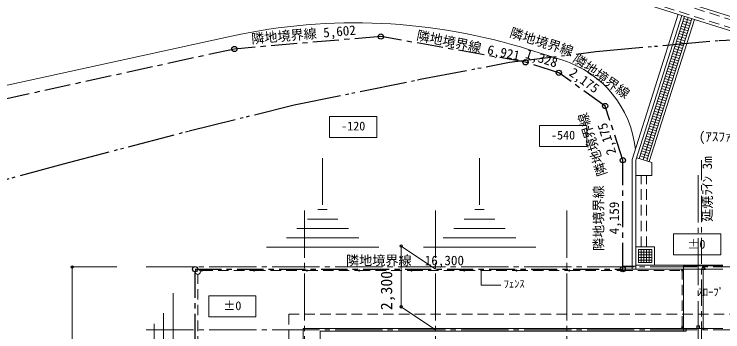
# Model space of a CAD drawing. Units: millimetres, scale not verified. Extents: x -56617 to 56645, y -39182 to 40051.
# Drawn here: x -927 to 26079, y -5188 to 6937 of the extents above; entities that cross this region are included whole.
import ezdxf
from ezdxf.enums import TextEntityAlignment as Align

# ---------------------------------------------------------------- set-up
doc = ezdxf.new("R2010")
doc.units = ezdxf.units.MM
doc.header["$LTSCALE"] = 200
doc.header["$PDMODE"] = 32
doc.header["$PDSIZE"] = 100
for name, pattern in [('CHAIN1', [8, 5, -1, 1, -1]), ('CHAIN2', [12, 9, -1, 1, -1]), ('DASHED2', [3, 2, -1]), ('DOUBLE_CHAIN2', [12.8, 9, -1, 0.6, -0.6, 0.6, -1])]:
    doc.linetypes.add(name, pattern=pattern)
for name, color, linetype, lineweight in [('0-2_仕上', 4, 'Continuous', 9), ('0-3_建具', 7, 'Continuous', 18), ('2-E_2-Eﾚｲﾔ', 4, 'Continuous', 9), ('3-0_通り芯', 7, 'CHAIN2', 18), ('3-2_仕上', 4, 'Continuous', 9), ('3-3_建具', 7, 'Continuous', 18), ('3-4_その他1', 4, 'Continuous', 18), ('3-5_その他2', 6, 'DOUBLE_CHAIN2', 25), ('3-6_その他3', 6, 'CHAIN1', 25), ('3-C_ハッチ4', 3, 'CHAIN1', 18), ('3-F_太線', 3, 'Continuous', 18)]:
    doc.layers.add(name, color=color, linetype=linetype, lineweight=lineweight)
doc.layers.add('3-8_寸法文字', color=7, linetype='Continuous')
doc.layers.add('3-9_ハッチ1', color=7, linetype='Continuous')
doc.styles.add('ＭＳ ゴシック', font='')
doc.styles.get('ＭＳ ゴシック').set_extended_font_data('MS Gothic')

msp = doc.modelspace()

# ---------------------------------------------------------------- linework, layer by layer
at = {"layer": '0-2_仕上'}
for p, q in [((22269.5, -2676.1), (22769.5, -2676.1)), ((22269.5, -2796.1), (22619.5, -2796.1))]:
    msp.add_line(p, q, dxfattribs=at)
at = {"layer": '0-3_建具', "linetype": 'DASHED2'}
for p, q in [((10697.5, 11693.9), (42616.1, 1580.9)), ((10681.9, 11384.2), (42239.5, 1385.6))]:
    msp.add_line(p, q, dxfattribs=at)
at = {"layer": '0-3_建具'}
for p, q in [((10703.3, 11807.5), (42754.2, 1652.6)), ((19617.7, 8437.6), (42101.4, 1313.9)), ((22619.5, 1386.6), (24375.8, 6930.1)), ((22769.5, 1363.4), (24518.8, 6884.7)), ((7357.1, 6095.2), (-19386.1, 234.3)), ((18711.6, 5577.7), (19977.6, 5176.6)), ((22619.5, 1386.6), (22619.5, -2796.1)), ((22769.5, 1363.4), (22769.5, -2796.1)), ((22769.5, -2646.1), (26084.2, -2646.1)), ((22619.5, -2796.1), (26084.2, -2796.1))]:
    msp.add_line(p, q, dxfattribs=at)
for centre, radius, start, end in [((12066.7, -15394.8), 22000, 72.41988, 102.36122), ((18769.5, 1363.4), 4000, 6.10092, 72.41988)]:
    msp.add_arc(centre, radius, start, end, dxfattribs=at)
at = {"layer": '2-E_2-Eﾚｲﾔ'}
for p, q in [((10827.7, -346.6), (10827.7, 1437.8)), ((16807, -346.6), (16807, 1437.8)), ((11006.1, -525), (10649.2, -525)), ((16985.4, -525), (16628.6, -525)), ((11407.6, -881.9), (10247.7, -881.9)), ((17386.9, -881.9), (16227.1, -881.9)), ((11809.1, -1238.7), (9846.3, -1238.7)), ((17788.4, -1238.7), (15825.6, -1238.7)), ((12210.5, -1595.6), (9444.8, -1595.6)), ((18189.9, -1595.6), (15424.1, -1595.6)), ((12968.9, -1952.5), (8686.4, -1952.5)), ((18948.2, -1952.5), (14665.8, -1952.5)), ((5125.9, -3717.3), (5125.9, -7999.8)), ((4769, -4475.7), (4769, -7241.4)), ((4412.1, -4877.1), (4412.1, -6839.9))]:
    msp.add_line(p, q, dxfattribs=at)
at = {"layer": '3-0_通り芯'}
for p, q in [((25134.2, 787.2), (25134.2, -20212.8)), ((10134.2, -559), (10134.2, -20212.8)), ((15134.2, -559), (15134.2, -20212.8)), ((20134.2, -559), (20134.2, -20212.8)), ((4105.6, -2712.8), (42481.6, -2712.8)), ((4105.6, -5112.8), (42481.6, -5112.8))]:
    msp.add_line(p, q, dxfattribs=at)
at = {"layer": '3-2_仕上'}
for p, q in [((22895, 1428.5), (24614.1, 6854.5)), ((23038, 1383.2), (24757.1, 6809.2)), ((23181, 1337.9), (24900.1, 6763.9)), ((24586.4, 6767), (24872.4, 6676.4)), ((23276.3, 1307.7), (24995.5, 6733.7)), ((24526, 6576.3), (24812, 6485.7)), ((24556.2, 6671.7), (24842.2, 6581)), ((24435.4, 6290.3), (24721.4, 6199.7)), ((24465.6, 6385.7), (24751.6, 6295.1)), ((24495.8, 6481), (24781.8, 6390.4)), ((24344.8, 6004.4), (24630.8, 5913.7)), ((24375, 6099.7), (24661, 6009.1)), ((24405.2, 6195), (24691.2, 6104.4)), ((24254.2, 5718.4), (24540.2, 5627.8)), ((24284.4, 5813.7), (24570.4, 5723.1)), ((24314.6, 5909), (24600.6, 5818.4)), ((24163.5, 5432.4), (24449.5, 5341.8)), ((24193.8, 5527.7), (24479.7, 5437.1)), ((24224, 5623), (24509.9, 5532.4)), ((24072.9, 5146.4), (24358.9, 5055.8)), ((24103.1, 5241.7), (24389.1, 5151.1)), ((24133.3, 5337), (24419.3, 5246.4)), ((24012.5, 4955.7), (24298.5, 4865.1)), ((24042.7, 5051.1), (24328.7, 4960.4)), ((23921.9, 4669.7), (24207.9, 4579.1)), ((23952.1, 4765.1), (24238.1, 4674.5)), ((23982.3, 4860.4), (24268.3, 4769.8)), ((23831.3, 4383.8), (24117.3, 4293.1)), ((23861.5, 4479.1), (24147.5, 4388.5)), ((23891.7, 4574.4), (24177.7, 4483.8)), ((23740.7, 4097.8), (24026.7, 4007.2)), ((23770.9, 4193.1), (24056.9, 4102.5)), ((23801.1, 4288.4), (24087.1, 4197.8)), ((23650.1, 3811.8), (23936.1, 3721.2)), ((23680.3, 3907.1), (23966.3, 3816.5)), ((23710.5, 4002.4), (23996.5, 3911.8)), ((23559.5, 3525.8), (23845.5, 3435.2)), ((23589.7, 3621.1), (23875.7, 3530.5)), ((23619.9, 3716.4), (23905.9, 3625.8)), ((23499.1, 3335.1), (23785.1, 3244.5)), ((23529.3, 3430.5), (23815.3, 3339.8)), ((23408.5, 3049.1), (23694.4, 2958.5)), ((23438.7, 3144.5), (23724.6, 3053.9)), ((23468.9, 3239.8), (23754.8, 3149.2)), ((23317.8, 2763.1), (23603.8, 2672.5)), ((23348, 2858.5), (23634, 2767.9)), ((23378.2, 2953.8), (23664.2, 2863.2)), ((23227.2, 2477.2), (23513.2, 2386.5)), ((23257.4, 2572.5), (23543.4, 2481.9)), ((23287.6, 2667.8), (23573.6, 2577.2)), ((23136.6, 2191.2), (23422.6, 2100.6)), ((23166.8, 2286.5), (23452.8, 2195.9)), ((23197, 2381.8), (23483, 2291.2)), ((23046, 1905.2), (23332, 1814.6)), ((23076.2, 2000.5), (23362.2, 1909.9)), ((23106.4, 2095.8), (23392.4, 2005.2)), ((22985.6, 1714.5), (23271.6, 1623.9)), ((23015.8, 1809.9), (23301.8, 1719.2)), ((22799.7, 1458.7), (23369.5, 1278.2)), ((22925.2, 1523.9), (23211.2, 1433.3)), ((22955.4, 1619.2), (23241.4, 1528.6)), ((23369.5, 1278.2), (23369.5, 778.2)), ((23369.5, 778.2), (22769.5, 778.2)), ((22869.5, -2046.1), (22869.5, -2546.1)), ((23369.5, -2046.1), (22869.5, -2046.1)), ((23369.5, -2146.1), (22869.5, -2146.1)), ((22969.5, -2046.1), (22969.5, -2546.1)), ((23069.5, -2046.1), (23069.5, -2546.1)), ((23169.5, -2046.1), (23169.5, -2546.1)), ((23269.5, -2046.1), (23269.5, -2546.1)), ((23369.5, -2546.1), (23369.5, -2046.1)), ((23369.5, -2246.1), (22869.5, -2246.1)), ((23369.5, -2346.1), (22869.5, -2346.1)), ((23369.5, -2446.1), (22869.5, -2446.1)), ((22869.5, -2546.1), (23369.5, -2546.1))]:
    msp.add_line(p, q, dxfattribs=at)
at = {"layer": '3-2_仕上', "linetype": 'DASHED2'}
for p, q in [((22969.5, -1946.1), (22969.5, 778.2)), ((23169.5, -1946.1), (23169.5, 778.2))]:
    msp.add_line(p, q, dxfattribs=at)
at = {"layer": '3-2_仕上'}
msp.add_lwpolyline([(22769.5, -2646.1), (23469.5, -2646.1), (23469.5, -1946.1), (22769.5, -1946.1)], close=True, dxfattribs=at)
at = {"layer": '3-3_建具'}
for p, q in [((26084.2, -2662.8), (24584.2, -2662.8)), ((24584.2, -5062.8), (24584.2, -2662.8)), ((25334.2, -2662.8), (25252.5, -2804.3)), ((25334.2, -2662.8), (25334.2, -5062.8)), ((25334.2, -2662.8), (25415.9, -2804.3)), ((16867.6, -2846.1), (16867.6, -3408.5)), ((25252.5, -2804.3), (25415.9, -2804.3)), ((16867.6, -3408.5), (17613.6, -3408.5)), ((22722.1, -5062.8), (24584.2, -5062.8)), ((24684.2, -5062.8), (26084.2, -5062.8)), ((10734.2, -5462.8), (10734.2, -5162.8)), ((10734.2, -5162.8), (24584.2, -5162.8))]:
    msp.add_line(p, q, dxfattribs=at)
at = {"layer": '3-3_建具', "linetype": 'DASHED2'}
for p, q in [((6244.5, -2846.1), (8194.5, -2846.1)), ((8244.5, -2846.1), (10194.5, -2846.1)), ((10244.5, -2846.1), (12194.5, -2846.1)), ((12244.5, -2846.1), (14194.5, -2846.1)), ((14244.5, -2846.1), (16194.5, -2846.1)), ((16244.5, -2846.1), (18194.5, -2846.1)), ((18244.5, -2846.1), (20194.5, -2846.1)), ((20244.5, -2846.1), (22194.5, -2846.1)), ((22244.5, -2846.1), (24509.2, -2846.1)), ((24534.2, -4987.8), (24534.2, -2871.1)), ((6068.3, -16555.8), (6068.3, -2996.1)), ((9534.2, -4512.8), (29034.2, -4512.8)), ((9534.2, -4512.8), (9534.2, -6712.8))]:
    msp.add_line(p, q, dxfattribs=at)
at = {"layer": '3-3_建具', "color": 3}
for p, q in [((24584.2, -5062.8), (24684.2, -5062.8)), ((24684.2, -5162.8), (24684.2, -5062.8)), ((25084.2, -4962.8), (25184.2, -4962.8)), ((25184.2, -5062.8), (25184.2, -4962.8))]:
    msp.add_line(p, q, dxfattribs=at)
at = {"layer": '3-3_建具'}
msp.add_lwpolyline([(10084.2, -5462.8), (10084.2, -5062.8), (22722.1, -5062.8)], dxfattribs=at)
at = {"layer": '3-3_建具', "color": 3}
for points in [[(24684.2, -5162.8), (24584.2, -5162.8), (24584.2, -5062.8)], [(25184.2, -5062.8), (25084.2, -5062.8), (25084.2, -4962.8)]]:
    msp.add_lwpolyline(points, dxfattribs=at)
at = {"layer": '3-3_建具'}
msp.add_circle((25334.2, -5062.8), 30, dxfattribs=at)
at = {"layer": '3-4_その他1', "color": 7}
for points in [[(11094.8, 2227.8), (12894.8, 2227.8), (12894.8, 3027.8), (11094.8, 3027.8)], [(19092.6, 1881.3), (20892.6, 1881.3), (20892.6, 2681.3), (19092.6, 2681.3)], [(24203.7, -2253.6), (26003.7, -2253.6), (26003.7, -1453.6), (24203.7, -1453.6)], [(6487.3, -4619.4), (8287.3, -4619.4), (8287.3, -3819.4), (6487.3, -3819.4)]]:
    msp.add_lwpolyline(points, close=True, dxfattribs=at)
at = {"layer": '3-4_その他1', "lineweight": 9}
msp.add_circle((24534.2, -2846.1), 25, dxfattribs=at)
at = {"layer": '3-5_その他2'}
for p, q in [((25940.1, 5932.2), (28963.1, 6052)), ((21243.6, 5509.9), (25940.1, 5932.2)), ((9744.7, 3475.4), (14547.4, 4449.8)), ((5746.9, 2484.9), (9744.7, 3475.4)), ((956.4, 1229.7), (5746.9, 2484.9)), ((-5629.1, -576.2), (956.4, 1229.7))]:
    msp.add_line(p, q, dxfattribs=at)
msp.add_lwpolyline([(14547.4, 4449.8), (17947.1, 5098.3), (21243.6, 5509.9)], dxfattribs=at)
at = {"layer": '3-6_その他3'}
for p, q in [((13045.5, 6082.9), (7464.1, 5606.8)), ((18560.5, 5101.1), (13045.5, 6082.9)), ((7464.1, 5606.8), (-19279.1, -254.1)), ((19826.6, 4699.9), (18560.5, 5101.1)), ((21593.5, 3431), (19826.6, 4699.9)), ((22269.5, 1363.4), (21593.5, 3431)), ((22269.5, -2796.1), (22269.5, 1363.4)), ((5969.5, -2796.1), (22269.5, -2796.1)), ((5969.5, -16696.1), (5969.5, -2796.1))]:
    msp.add_line(p, q, dxfattribs=at)
at = {"layer": '3-6_その他3', "linetype": 'Continuous'}
for centre in [(13045.5, 6082.9), (7464.1, 5606.8), (18560.5, 5101.1), (19826.6, 4699.9), (21593.5, 3431), (22269.5, 1363.4), (5969.5, -2796.1), (22269.5, -2796.1)]:
    msp.add_circle(centre, 100, dxfattribs=at)
at = {"layer": '3-C_ハッチ4'}
msp.add_line((25269.5, -5796.1), (25269.5, 1363.4), dxfattribs=at)
at = {"layer": '3-F_太線'}
for p, q in [((13818.4, -1911.9), (13818.4, -4128.6)), ((13818.4, -1911.9), (15134.2, -2796.1)), ((13818.4, -1911.9), (15134.2, -2796.1)), ((13818.4, -1911.9), (13818.4, -4228.6)), ((1279.3, -16712.8), (1279.3, -2712.8)), ((1279.3, -2712.8), (2979.4, -2712.8)), ((13818.4, -4228.6), (15134.2, -5112.8))]:
    msp.add_line(p, q, dxfattribs=at)
at = {"layer": '3-F_太線', "color": 4, "lineweight": 9}
for centre, radius in [((6069.5, -2896.1), 100), ((6219.5, -2846.1), 25), ((8219.5, -2846.1), 25), ((10219.5, -2846.1), 25), ((12219.5, -2846.1), 25), ((14219.5, -2846.1), 25), ((16219.5, -2846.1), 25), ((18219.5, -2846.1), 25), ((20219.5, -2846.1), 25), ((22219.5, -2846.1), 25), ((24534.2, -2846.1), 25), ((24534.2, -5012.8), 25)]:
    msp.add_circle(centre, radius, dxfattribs=at)
at = {"layer": '3-F_太線'}
for p in [(13818.4, -1911.9), (13818.4, -1911.9), (1279.3, -2712.8), (13818.4, -4228.6)]:
    msp.add_point(p, dxfattribs=at)

# ---------------------------------------------------------------- texts
at = {"layer": '3-4_その他1', "style": 'ＭＳ ゴシック'}
for s, p in [('-120', (11534.8, 2397.8)), ('-540', (19532.6, 2051.3)), ('±0', (24727.4, -2111.9)), ('±0', (7042.1, -4461.4))]:
    msp.add_text(s, height=337.2, dxfattribs=at).set_placement(p, align=Align.BOTTOM_LEFT)
at = {"layer": '3-8_寸法文字', "style": 'ＭＳ ゴシック'}
msp.add_text('(ｱｽﾌｧﾙﾄ舗装)', height=366.6, dxfattribs=at).set_placement((25162, 1970.5), align=Align.BOTTOM_LEFT)
at = {"layer": '3-9_ハッチ1', "color": 3, "style": 'ＭＳ ゴシック'}
for s, p in [('隣地境界線', (17896.5, 5979)), ('1,328', (18490.7, 5165.2))]:
    msp.add_text(s, height=366.6, rotation=342.42, dxfattribs=at).set_placement(p, align=Align.BOTTOM_LEFT)
at = {"layer": '3-F_太線', "style": 'ＭＳ ゴシック'}
for s, height, rotation, p in [('隣地境界線 5,602', 366.6, 4.876, (8134.1, 5704.1)), ('隣地境界線 6,921', 366.6, 348.473, (14361.9, 5855.3)), ('隣地境界線', 366.6, 324.315, (20268.6, 5066.7)), ('2,175', 366.6, 324.315, (20124.2, 4535.5)), ('隣地境界線', 366.6, 108.105, (21771.5, 863.8)), ('2,175', 366.6, 108.105, (22126.5, 1671.9)), ('隣地境界線', 366.6, 90, (21638.3, -2101.4)), ('4,159', 366.6, 90, (22229.5, -1466.3)), ('2,300', 439.9, 90, (13611.3, -4361.1))]:
    msp.add_text(s, height=height, rotation=rotation, dxfattribs=at).set_placement(p, align=Align.BOTTOM_LEFT)
at = {"layer": '3-F_太線', "color": 7, "style": 'ＭＳ ゴシック'}
msp.add_text('延焼ﾗｲﾝ 3m', height=366.6, rotation=90, dxfattribs=at).set_placement((25776.9, -988.9), align=Align.BOTTOM_LEFT)
at = {"layer": '3-F_太線', "style": 'ＭＳ ゴシック'}
msp.add_text('隣地境界線\u300016,300', height=366.6, dxfattribs=at).set_placement((11719.5, -2756.1), align=Align.BOTTOM_LEFT)
at = {"layer": '3-F_太線', "color": 4, "style": 'ＭＳ ゴシック'}
for s, p in [('ﾌｪﾝｽ', (17726.7, -3591.8)), ('ｽﾛｰﾌﾟ', (25117.2, -3908.3))]:
    msp.add_text(s, height=293.3, dxfattribs=at).set_placement(p, align=Align.BOTTOM_LEFT)

doc.saveas('drawing.dxf')
